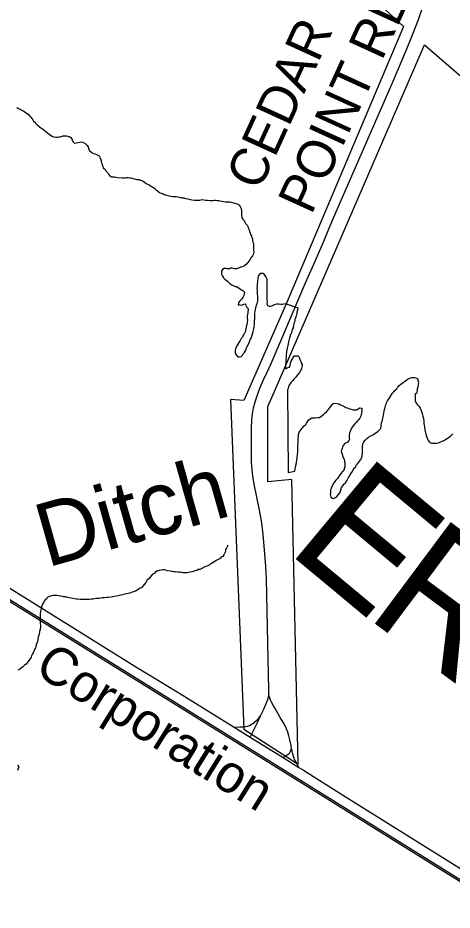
# Model space of a CAD drawing. Extents: x -16.6 to 83, y -37.7 to 22.
# Drawn here: x -5.316 to -4.668, y 16.602 to 17.935 of the extents above; entities that cross this region are included whole.
import ezdxf

# ---------------------------------------------------------------- set-up
doc = ezdxf.new("R2010")
doc.units = 0
for name, color, linetype in [('GM_X_City_Street', 7, 'Continuous'), ('GM_X_Corporation', 7, 'Continuous'), ('GM_X_County_Road_Text', 7, 'Continuous'), ('GM_X_County_Text', 7, 'Continuous'), ('GM_X_Major_Lake', 7, 'Continuous'), ('GM_X_Minor_River', 7, 'Continuous'), ('GM_X_Minor_River_Text', 7, 'Continuous'), ('GM_X_Rail_Line', 7, 'Continuous'), ('GM_X_Rail_Line_Text', 7, 'Continuous'), ('GM_X_US_Route', 7, 'Continuous')]:
    doc.layers.add(name, color=color, linetype=linetype)

msp = doc.modelspace()

# ---------------------------------------------------------------- linework, layer by layer
at = {"layer": 'GM_X_City_Street'}
for points in [[(-4.9414, 16.9231), (-4.9413, 16.9315), (-4.9419, 16.9541), (-4.9429, 17.0007), (-4.9452, 17.0968), (-4.9461, 17.1153), (-4.9484, 17.1464), (-4.9505, 17.168), (-4.9527, 17.1835), (-4.9559, 17.2019), (-4.9636, 17.2384), (-4.9656, 17.2506), (-4.9666, 17.2598), (-4.9672, 17.2722), (-4.9674, 17.3002), (-4.9674, 17.3219), (-4.9667, 17.3343), (-4.9657, 17.3435), (-4.9642, 17.3526), (-4.962, 17.3616), (-4.9582, 17.3733), (-4.955, 17.382), (-4.9501, 17.3934), (-4.9445, 17.4047), (-4.9381, 17.4189), (-4.9222, 17.4561), (-4.887, 17.539), (-4.8745, 17.5673), (-4.862, 17.5957), (-4.8467, 17.6331), (-4.756, 17.8407), (-4.7364, 17.8863), (-4.7258, 17.9122), (-4.7182, 17.9326), (-4.7112, 17.9532)], [(-4.9932, 16.8753), (-4.9849, 16.8756), (-4.9814, 16.8757), (-4.9791, 16.8757), (-4.9761, 16.8761), (-4.9733, 16.8768), (-4.9705, 16.8778), (-4.9679, 16.8791), (-4.9654, 16.8807), (-4.963, 16.8824), (-4.9617, 16.8836), (-4.9594, 16.8857), (-4.9567, 16.8889), (-4.9538, 16.8921), (-4.9491, 16.9022), (-4.9454, 16.9105), (-4.9438, 16.9142), (-4.9425, 16.9182), (-4.9414, 16.9231)], [(-4.8966, 16.8152), (-4.9009, 16.8228), (-4.9025, 16.8257), (-4.9044, 16.8299), (-4.9059, 16.835), (-4.9077, 16.8438), (-4.9081, 16.8459), (-4.9084, 16.8476), (-4.91, 16.8561), (-4.9115, 16.8621), (-4.9133, 16.8679), (-4.9156, 16.8737), (-4.9183, 16.8792), (-4.9244, 16.8899), (-4.9323, 16.9031), (-4.9345, 16.9073), (-4.9375, 16.9126), (-4.9388, 16.9157), (-4.9414, 16.9231)], [(-4.9693, 16.8604), (-4.9589, 16.881), (-4.9538, 16.8921)], [(-4.9203, 16.83), (-4.9156, 16.8327), (-4.914, 16.8337), (-4.9125, 16.8347), (-4.9114, 16.8359), (-4.9107, 16.8366), (-4.9096, 16.8385), (-4.9087, 16.8403), (-4.9082, 16.8422), (-4.9077, 16.8438)]]:
    msp.add_lwpolyline(points, dxfattribs=at)
at = {"layer": 'GM_X_Corporation'}
msp.add_lwpolyline([(-4.8547, 18.0289), (-4.7405, 17.9223), (-4.9153, 17.5087), (-4.9787, 17.3632), (-4.9988, 17.3648), (-4.9789, 16.8722), (-4.8976, 16.8201), (-4.9073, 17.2454), (-4.9431, 17.242), (-4.9428, 17.3545), (-4.9372, 17.3681), (-4.8626, 17.54), (-4.7092, 17.8951), (-4.5926, 17.7942), (-4.5584, 17.8304), (-4.5574, 17.8601), (-4.6354, 17.9463)], dxfattribs=at)
at = {"layer": 'GM_X_Major_Lake'}
for points in [[(-5.3178, 17.8011), (-5.3152, 17.8), (-5.3083, 17.7965), (-5.3057, 17.795), (-5.3034, 17.793), (-5.3011, 17.7911), (-5.2988, 17.7888), (-5.2969, 17.7869), (-5.2954, 17.785), (-5.2939, 17.7827), (-5.2928, 17.7808), (-5.2909, 17.7793), (-5.2894, 17.7774), (-5.2875, 17.7755), (-5.2856, 17.7739), (-5.2837, 17.7724), (-5.2818, 17.7709), (-5.2799, 17.7697), (-5.2765, 17.767), (-5.2746, 17.7655), (-5.2719, 17.7636), (-5.2696, 17.7616), (-5.2674, 17.7597), (-5.2651, 17.7582), (-5.2632, 17.7574), (-5.2594, 17.757), (-5.2571, 17.757), (-5.2552, 17.7574), (-5.2533, 17.7574), (-5.2514, 17.7581), (-5.2487, 17.7589), (-5.2457, 17.7589), (-5.2437, 17.7588), (-5.2418, 17.7585), (-5.2399, 17.7581), (-5.2373, 17.7565), (-5.2358, 17.7542), (-5.235, 17.7519), (-5.2339, 17.75), (-5.2316, 17.7481), (-5.2289, 17.7485), (-5.2213, 17.75), (-5.219, 17.7496), (-5.216, 17.7477), (-5.2133, 17.745), (-5.2115, 17.7423), (-5.2107, 17.74), (-5.2092, 17.7366), (-5.2065, 17.7343), (-5.2046, 17.7331)], [(-5.2046, 17.7331), (-5.2012, 17.732), (-5.1989, 17.7312), (-5.197, 17.73), (-5.1948, 17.7289), (-5.1932, 17.7262), (-5.1929, 17.7243), (-5.1921, 17.722), (-5.1918, 17.7201), (-5.191, 17.7182), (-5.1903, 17.7155), (-5.1895, 17.7132), (-5.1887, 17.7113), (-5.1861, 17.7087), (-5.185, 17.7067), (-5.1819, 17.7037), (-5.1808, 17.7018), (-5.1793, 17.6995), (-5.1762, 17.6976), (-5.174, 17.6976), (-5.1721, 17.6975), (-5.1698, 17.6971), (-5.1675, 17.6964), (-5.1606, 17.696), (-5.1584, 17.6963), (-5.1561, 17.6963), (-5.1538, 17.6967), (-5.1515, 17.6967), (-5.1492, 17.6963), (-5.1473, 17.6959), (-5.145, 17.6955), (-5.1431, 17.6947), (-5.1408, 17.6943), (-5.1389, 17.6939), (-5.137, 17.6935), (-5.1351, 17.6935), (-5.1332, 17.6928), (-5.1313, 17.692), (-5.1294, 17.6912), (-5.1272, 17.6897), (-5.1245, 17.6878), (-5.1203, 17.6858), (-5.1177, 17.6839), (-5.1146, 17.682), (-5.1123, 17.6805), (-5.1101, 17.6789), (-5.1074, 17.6763), (-5.1048, 17.6743), (-5.1021, 17.6732), (-5.1002, 17.6728), (-5.0979, 17.6713), (-5.096, 17.6709), (-5.0941, 17.6701), (-5.0907, 17.6693), (-5.088, 17.6689), (-5.0854, 17.6685), (-5.0823, 17.6685), (-5.08, 17.6685), (-5.0777, 17.6677), (-5.0747, 17.6673), (-5.0717, 17.6665), (-5.0682, 17.6661), (-5.0656, 17.6654), (-5.0625, 17.6646), (-5.0591, 17.6638), (-5.0523, 17.663), (-5.0504, 17.663), (-5.0473, 17.663), (-5.0446, 17.663), (-5.0412, 17.6637), (-5.0385, 17.6633), (-5.0359, 17.6629), (-5.0332, 17.6629), (-5.0298, 17.6625), (-5.0275, 17.6625), (-5.0256, 17.6625), (-5.0233, 17.6629), (-5.021, 17.6628), (-5.0187, 17.6624), (-5.0161, 17.6621), (-5.0142, 17.662), (-5.0119, 17.6613), (-5.0092, 17.6609), (-5.0069, 17.6605), (-5.0047, 17.6601), (-5.0016, 17.6601), (-4.9997, 17.6601), (-4.9978, 17.6597), (-4.9944, 17.6589), (-4.9921, 17.6581), (-4.9894, 17.6573), (-4.9875, 17.6566), (-4.9856, 17.6554), (-4.9841, 17.6535), (-4.9826, 17.6501), (-4.9823, 17.6466), (-4.9823, 17.644), (-4.9823, 17.6398), (-4.9819, 17.6371), (-4.9804, 17.6344), (-4.9785, 17.6322)], [(-4.9785, 17.6322), (-4.9774, 17.6299), (-4.9763, 17.628), (-4.974, 17.6253), (-4.9728, 17.6234), (-4.9717, 17.6203), (-4.971, 17.6184), (-4.9702, 17.6161), (-4.9695, 17.6135), (-4.9687, 17.6115), (-4.9676, 17.6093), (-4.9668, 17.607), (-4.9661, 17.6047), (-4.9657, 17.6024), (-4.9653, 17.6001), (-4.9646, 17.5978), (-4.9646, 17.5955), (-4.9646, 17.5917), (-4.9643, 17.5883), (-4.9639, 17.5852), (-4.9643, 17.5833), (-4.9647, 17.5814), (-4.9658, 17.5795), (-4.9685, 17.5765), (-4.97, 17.5735), (-4.9712, 17.5716), (-4.9727, 17.5697), (-4.9743, 17.5674), (-4.9781, 17.5644), (-4.98, 17.5636), (-4.9834, 17.5625), (-4.9869, 17.561), (-4.9899, 17.5603), (-4.9926, 17.5603), (-4.9964, 17.5611), (-4.999, 17.5611), (-5.0009, 17.5603), (-5.0036, 17.5603), (-5.0055, 17.5607), (-5.0082, 17.5607), (-5.0105, 17.5592), (-5.0124, 17.5566), (-5.0124, 17.5539), (-5.012, 17.552), (-5.0105, 17.549), (-5.009, 17.5467), (-5.0071, 17.5447), (-5.0033, 17.5417), (-5.0014, 17.5398), (-4.9991, 17.5379), (-4.9969, 17.5363), (-4.995, 17.5352), (-4.9916, 17.534), (-4.9896, 17.534), (-4.9843, 17.5302), (-4.9817, 17.5282), (-4.9798, 17.5275), (-4.9779, 17.5252), (-4.9783, 17.5229), (-4.979, 17.5202), (-4.9806, 17.5172), (-4.9825, 17.5149), (-4.9848, 17.5123), (-4.9867, 17.5092), (-4.9875, 17.5066), (-4.9848, 17.5062), (-4.9825, 17.5058), (-4.9803, 17.5069), (-4.9772, 17.5077), (-4.9757, 17.5057), (-4.9746, 17.5031), (-4.9727, 17.5012), (-4.9723, 17.4989), (-4.9727, 17.4966), (-4.9731, 17.4943), (-4.9735, 17.492), (-4.9739, 17.4894), (-4.9739, 17.4863), (-4.9735, 17.4837), (-4.9739, 17.4802), (-4.9743, 17.4772), (-4.9755, 17.4734), (-4.9766, 17.4669), (-4.9782, 17.4631), (-4.9797, 17.4608), (-4.9809, 17.4582), (-4.9828, 17.4559), (-4.9843, 17.4533), (-4.9862, 17.4502), (-4.9878, 17.4476), (-4.9893, 17.4453), (-4.9905, 17.443), (-4.9912, 17.4407), (-4.992, 17.4388), (-4.9916, 17.4339), (-4.9905, 17.4316), (-4.9879, 17.4289), (-4.9852, 17.4285), (-4.9829, 17.4293), (-4.981, 17.4312), (-4.9798, 17.4331)], [(-4.9798, 17.4331), (-4.9779, 17.4353), (-4.9764, 17.4376), (-4.9756, 17.4403), (-4.9748, 17.4422), (-4.9737, 17.4441), (-4.9718, 17.4475), (-4.971, 17.4501), (-4.9698, 17.4528), (-4.9687, 17.4551), (-4.9675, 17.4574), (-4.9668, 17.4596), (-4.9648, 17.4665), (-4.9637, 17.4703), (-4.9633, 17.4729), (-4.9629, 17.4779), (-4.9629, 17.4813), (-4.9628, 17.4832), (-4.9625, 17.4851), (-4.9624, 17.4885), (-4.9624, 17.4904), (-4.9624, 17.4923), (-4.9624, 17.4946), (-4.962, 17.4965), (-4.9616, 17.4992), (-4.9609, 17.5022), (-4.9605, 17.5041), (-4.9597, 17.506), (-4.9589, 17.5083), (-4.9581, 17.5121), (-4.9581, 17.5144), (-4.9581, 17.5194), (-4.9585, 17.5224), (-4.9585, 17.5258), (-4.9584, 17.5285), (-4.9588, 17.5308), (-4.9584, 17.5342), (-4.9584, 17.5376), (-4.958, 17.5395), (-4.958, 17.5422), (-4.9576, 17.5452), (-4.9568, 17.549), (-4.9557, 17.5513), (-4.9534, 17.5536), (-4.9499, 17.5536), (-4.9454, 17.5471), (-4.9447, 17.5452), (-4.9443, 17.5414), (-4.9443, 17.5387), (-4.9447, 17.536), (-4.9447, 17.533), (-4.9447, 17.5303), (-4.9447, 17.528), (-4.9447, 17.5258), (-4.9444, 17.5227), (-4.9444, 17.52), (-4.9444, 17.5174), (-4.9444, 17.514), (-4.9441, 17.5109), (-4.9444, 17.5079), (-4.9437, 17.5052), (-4.941, 17.5044), (-4.9388, 17.5044), (-4.9361, 17.5055), (-4.933, 17.5067), (-4.9296, 17.5078), (-4.9266, 17.5078), (-4.9235, 17.5074), (-4.9216, 17.5074), (-4.9169, 17.5085)], [(-4.9169, 17.5085), (-4.8981, 17.5017), (-4.8988, 17.4983), (-4.8996, 17.4956), (-4.8996, 17.4937), (-4.9003, 17.491), (-4.9014, 17.4887), (-4.9018, 17.4865), (-4.9025, 17.4846), (-4.9029, 17.4819), (-4.9036, 17.48), (-4.904, 17.4781), (-4.9047, 17.4758), (-4.9054, 17.472), (-4.9069, 17.4693), (-4.9073, 17.467), (-4.9084, 17.4632), (-4.9095, 17.4613), (-4.9099, 17.459), (-4.9106, 17.4571), (-4.911, 17.4552), (-4.9117, 17.4529), (-4.9124, 17.451), (-4.9128, 17.4483), (-4.9131, 17.4457), (-4.9139, 17.4438), (-4.9142, 17.4415), (-4.9146, 17.4388), (-4.915, 17.4369), (-4.9157, 17.4304), (-4.9163, 17.4221), (-4.9166, 17.4152), (-4.9166, 17.4107), (-4.9128, 17.4126), (-4.9105, 17.413), (-4.9098, 17.4161), (-4.9091, 17.4191), (-4.908, 17.4222), (-4.9069, 17.4248), (-4.9054, 17.4279), (-4.9031, 17.4302), (-4.9005, 17.4302), (-4.8982, 17.4299), (-4.8963, 17.428), (-4.8951, 17.4249), (-4.8939, 17.4219), (-4.8931, 17.4196), (-4.892, 17.4174), (-4.892, 17.4155), (-4.8923, 17.4136), (-4.893, 17.4105), (-4.8945, 17.4071), (-4.8957, 17.4052), (-4.8983, 17.4021), (-4.9002, 17.3998), (-4.9017, 17.3979), (-4.9039, 17.3956), (-4.9062, 17.3929), (-4.9084, 17.3906), (-4.9103, 17.3879), (-4.9122, 17.3845), (-4.9129, 17.3814), (-4.9136, 17.3795), (-4.9128, 17.2557)], [(-4.8341, 17.2541), (-4.8364, 17.251), (-4.839, 17.2468), (-4.8416, 17.2441), (-4.8443, 17.2403), (-4.8473, 17.2349), (-4.8484, 17.2319), (-4.8495, 17.23), (-4.8494, 17.225), (-4.8498, 17.2227), (-4.849, 17.2189), (-4.8467, 17.2174), (-4.8448, 17.2171), (-4.8418, 17.2182), (-4.8399, 17.2198), (-4.8376, 17.2229), (-4.8354, 17.2252), (-4.8343, 17.2278), (-4.8328, 17.2335), (-4.8309, 17.2358), (-4.8294, 17.2385), (-4.8272, 17.2404), (-4.8253, 17.2435), (-4.8242, 17.2454), (-4.8227, 17.2481), (-4.8212, 17.2504), (-4.8201, 17.2527), (-4.8182, 17.2553), (-4.8156, 17.2596), (-4.8141, 17.2622), (-4.8118, 17.2645), (-4.8111, 17.2668), (-4.8092, 17.2687), (-4.8077, 17.2707), (-4.8062, 17.2726), (-4.8047, 17.2749), (-4.8028, 17.2783), (-4.8021, 17.2806), (-4.8018, 17.2852), (-4.8018, 17.2878), (-4.8018, 17.2901), (-4.8015, 17.2931), (-4.8011, 17.2985), (-4.8, 17.3008), (-4.7982, 17.3038), (-4.7951, 17.3065), (-4.7925, 17.3084), (-4.7891, 17.3107), (-4.7853, 17.3127), (-4.7831, 17.3142), (-4.7812, 17.3158), (-4.7789, 17.3173), (-4.777, 17.3192), (-4.7744, 17.3215), (-4.7733, 17.3299), (-4.7719, 17.3341), (-4.7711, 17.3368), (-4.7708, 17.3394), (-4.7704, 17.3413), (-4.7693, 17.3474), (-4.7686, 17.3501), (-4.7679, 17.3531), (-4.7671, 17.3558), (-4.7664, 17.3581), (-4.7656, 17.36), (-4.7642, 17.3631), (-4.763, 17.365), (-4.7608, 17.368), (-4.7574, 17.3738), (-4.7548, 17.3765), (-4.7529, 17.3788), (-4.7506, 17.3807), (-4.7495, 17.3826), (-4.7469, 17.3857), (-4.7443, 17.3876), (-4.7424, 17.3891), (-4.7405, 17.391), (-4.7375, 17.393), (-4.7348, 17.3949), (-4.7318, 17.3964), (-4.7299, 17.3972), (-4.728, 17.398), (-4.7257, 17.398), (-4.7238, 17.398), (-4.7219, 17.3973), (-4.7196, 17.3962), (-4.7181, 17.3909), (-4.7184, 17.3875), (-4.7191, 17.3833), (-4.7199, 17.381), (-4.7202, 17.3783), (-4.7213, 17.3741), (-4.7232, 17.3733), (-4.7231, 17.3642), (-4.7231, 17.3623), (-4.7212, 17.3589), (-4.7196, 17.357), (-4.7173, 17.3544), (-4.7154, 17.3521), (-4.7139, 17.3487), (-4.7127, 17.3442)], [(-4.9128, 17.2557), (-4.9026, 17.258), (-4.9022, 17.2614), (-4.9015, 17.2644), (-4.9008, 17.2679), (-4.9, 17.2713), (-4.8997, 17.274), (-4.8993, 17.2766), (-4.8986, 17.2831), (-4.8983, 17.2861), (-4.8983, 17.2888), (-4.898, 17.2922), (-4.898, 17.2957), (-4.8977, 17.2995), (-4.8977, 17.3025), (-4.8977, 17.3063), (-4.8974, 17.3105), (-4.897, 17.3128), (-4.8963, 17.3162), (-4.8948, 17.3181), (-4.8918, 17.3223), (-4.8888, 17.3254), (-4.8865, 17.3277), (-4.8854, 17.3296), (-4.882, 17.3346), (-4.8798, 17.3361), (-4.8771, 17.3373), (-4.873, 17.3377), (-4.8684, 17.3378), (-4.8657, 17.3382), (-4.862, 17.3409), (-4.8601, 17.3424), (-4.8578, 17.3447), (-4.8556, 17.3466), (-4.8529, 17.3497), (-4.8503, 17.3524), (-4.8488, 17.3543), (-4.8469, 17.357), (-4.8454, 17.3589), (-4.8424, 17.3593), (-4.8397, 17.3589), (-4.8367, 17.3582), (-4.8344, 17.3571), (-4.8321, 17.356), (-4.8302, 17.3548), (-4.8283, 17.3537), (-4.8264, 17.353), (-4.8229, 17.3519), (-4.821, 17.3511), (-4.8187, 17.3504), (-4.8157, 17.3497), (-4.813, 17.3493), (-4.8104, 17.3497), (-4.8055, 17.3524), (-4.8028, 17.3517), (-4.8028, 17.3479), (-4.8031, 17.3448), (-4.8042, 17.3399), (-4.8057, 17.3372), (-4.8072, 17.3349), (-4.8091, 17.333), (-4.811, 17.3307), (-4.8128, 17.3288), (-4.8158, 17.3257), (-4.8181, 17.3223), (-4.8192, 17.32), (-4.8203, 17.3173), (-4.8211, 17.315), (-4.8214, 17.3112), (-4.8214, 17.3078), (-4.8213, 17.3055), (-4.8221, 17.3036), (-4.8243, 17.3005), (-4.8274, 17.2994), (-4.8311, 17.2959), (-4.8322, 17.2917), (-4.833, 17.2894), (-4.8333, 17.2871), (-4.8321, 17.283), (-4.831, 17.2799), (-4.8294, 17.2761), (-4.8286, 17.2743), (-4.8282, 17.2678), (-4.8282, 17.264), (-4.8289, 17.2621), (-4.8293, 17.2602), (-4.8315, 17.2571), (-4.8341, 17.2541)], [(-4.7127, 17.3442), (-4.7115, 17.34), (-4.7107, 17.3366), (-4.7103, 17.3324), (-4.7099, 17.329), (-4.7095, 17.3263), (-4.7091, 17.3237), (-4.7086, 17.3203), (-4.7082, 17.3172), (-4.7078, 17.3153), (-4.7071, 17.313), (-4.7059, 17.3096), (-4.7051, 17.307), (-4.7035, 17.3036), (-4.7009, 17.3006), (-4.6986, 17.2998), (-4.6951, 17.2995), (-4.6929, 17.2995), (-4.6906, 17.2995), (-4.6883, 17.3003), (-4.6838, 17.3019), (-4.68, 17.3038), (-4.6762, 17.3061), (-4.6724, 17.3084), (-4.6698, 17.3104), (-4.6668, 17.3134)]]:
    msp.add_lwpolyline(points, dxfattribs=at)
at = {"layer": 'GM_X_Minor_River'}
for points in [[(-5.0025, 17.1473), (-5.0037, 17.1446), (-5.0048, 17.1427), (-5.006, 17.1408), (-5.0064, 17.1378), (-5.0079, 17.1347), (-5.0087, 17.1328), (-5.0102, 17.1302), (-5.0125, 17.1294), (-5.014, 17.1272), (-5.0171, 17.1257), (-5.0201, 17.1242), (-5.0224, 17.1226), (-5.0244, 17.1215), (-5.027, 17.1196), (-5.0289, 17.1189), (-5.0312, 17.1166), (-5.0343, 17.1159), (-5.037, 17.1147), (-5.0415, 17.1121), (-5.0446, 17.111), (-5.0469, 17.1106), (-5.0488, 17.1095), (-5.0518, 17.1087), (-5.056, 17.1072), (-5.0602, 17.1069), (-5.0633, 17.1061), (-5.0667, 17.1061), (-5.0694, 17.1061), (-5.0713, 17.1065), (-5.0732, 17.1065), (-5.0755, 17.1069), (-5.0781, 17.107), (-5.0815, 17.1074), (-5.0838, 17.1074), (-5.0861, 17.1078), (-5.0888, 17.1085), (-5.0926, 17.1089), (-5.0952, 17.1101), (-5.0975, 17.1105), (-5.0994, 17.1105), (-5.1021, 17.1101), (-5.1051, 17.1094), (-5.1078, 17.1086), (-5.1097, 17.1083), (-5.1128, 17.1049), (-5.1158, 17.1034), (-5.1197, 17.0977), (-5.1235, 17.0943), (-5.1254, 17.0916), (-5.1273, 17.089), (-5.13, 17.0855), (-5.1319, 17.0836), (-5.1338, 17.0829), (-5.1407, 17.0787), (-5.1441, 17.0776), (-5.1491, 17.0757), (-5.1541, 17.0743), (-5.1579, 17.0735), (-5.1598, 17.0731), (-5.1666, 17.0713), (-5.172, 17.0705), (-5.1743, 17.0702), (-5.1811, 17.0691), (-5.1834, 17.0691), (-5.1868, 17.0687), (-5.1887, 17.0683), (-5.1906, 17.0684), (-5.1926, 17.068), (-5.1948, 17.0676), (-5.1975, 17.0676), (-5.1994, 17.0673), (-5.2044, 17.0665), (-5.2063, 17.0665), (-5.2097, 17.0662), (-5.212, 17.0662), (-5.2139, 17.0662), (-5.2158, 17.0662), (-5.2185, 17.0662), (-5.2226, 17.0662), (-5.2268, 17.0663), (-5.2287, 17.0667), (-5.2322, 17.0671), (-5.2341, 17.0675), (-5.2367, 17.0678), (-5.2421, 17.069), (-5.2451, 17.0698), (-5.2474, 17.0702), (-5.2493, 17.0706), (-5.2527, 17.071), (-5.2546, 17.0714), (-5.258, 17.0718), (-5.2615, 17.0718), (-5.2634, 17.0718), (-5.2664, 17.0714), (-5.2699, 17.0699), (-5.2725, 17.0692), (-5.2737, 17.0665), (-5.276, 17.065), (-5.2779, 17.0616), (-5.2794, 17.0589)], [(-5.2794, 17.0589), (-5.2806, 17.0567), (-5.2817, 17.0532), (-5.2821, 17.0502), (-5.2825, 17.0483), (-5.2829, 17.0449), (-5.2829, 17.0422), (-5.2829, 17.0392), (-5.283, 17.0361), (-5.283, 17.0327), (-5.283, 17.03), (-5.2826, 17.0274), (-5.2826, 17.0255), (-5.283, 17.0213), (-5.2838, 17.0182), (-5.2846, 17.014), (-5.2858, 17.0099), (-5.2865, 17.0064), (-5.2869, 17.0034), (-5.2881, 17.0007), (-5.2889, 16.9981), (-5.2896, 16.9958), (-5.29, 16.9939), (-5.2912, 16.9912), (-5.2931, 16.9871), (-5.2943, 16.9848), (-5.2958, 16.9818), (-5.2966, 16.9799), (-5.2985, 16.9768), (-5.3008, 16.9734), (-5.3023, 16.9715), (-5.3038, 16.9692), (-5.3065, 16.9677), (-5.3092, 16.9651), (-5.3111, 16.9636), (-5.3138, 16.9613), (-5.3165, 16.9602)], [(-5.3168, 16.8182), (-5.3149, 16.8159), (-5.3168, 16.8106)]]:
    msp.add_lwpolyline(points, dxfattribs=at)
at = {"layer": 'GM_X_Rail_Line'}
for points in [[(-6.7374, 17.9394), (-6.5929, 17.8493), (-6.4725, 17.7747), (-6.349, 17.6978), (-6.1177, 17.554), (-5.985, 17.4715), (-5.8836, 17.4087), (-5.7041, 17.2967), (-5.5357, 17.1925), (-5.3813, 17.0958), (-5.0301, 16.8778), (-4.8458, 16.7632), (-4.6798, 16.6595), (-4.4668, 16.5275), (-4.4368, 16.5088), (-4.2879, 16.4162), (-4.0253, 16.2531), (-3.844, 16.14), (-3.5024, 15.9278)], [(-6.7361, 17.9413), (-6.5916, 17.8513), (-6.4712, 17.7767), (-6.3478, 17.6998), (-6.1164, 17.556), (-5.9838, 17.4735), (-5.8823, 17.4106), (-5.7029, 17.2987), (-5.5345, 17.1944), (-5.38, 17.0978), (-5.0288, 16.8798), (-4.8446, 16.7652), (-4.6785, 16.6614), (-4.4656, 16.5295), (-4.4356, 16.5108), (-4.2867, 16.4181), (-4.0241, 16.2551), (-3.8427, 16.142), (-3.5012, 15.9298)]]:
    msp.add_lwpolyline(points, dxfattribs=at)
at = {"layer": 'GM_X_US_Route'}
msp.add_lwpolyline([(-6.6724, 17.9189), (-6.4249, 17.7647), (-6.3352, 17.709), (-6.0886, 17.5556), (-5.6678, 17.2937), (-5.4329, 17.1478), (-5.3526, 17.0978), (-5.1374, 16.9641), (-5.1154, 16.9505), (-5.0694, 16.9227), (-4.9932, 16.8753), (-4.9815, 16.868), (-4.9693, 16.8604), (-4.9203, 16.83), (-4.8966, 16.8152), (-4.8896, 16.8109), (-4.8261, 16.7708), (-4.662, 16.6682), (-4.576, 16.6123), (-4.5625, 16.6048), (-4.5513, 16.5997), (-4.5396, 16.5957), (-4.5276, 16.593), (-4.5163, 16.5916)], dxfattribs=at)

# ---------------------------------------------------------------- texts
at = {"layer": 'GM_X_County_Road_Text'}
for s, p in [('POINT RD', (-4.8781, 17.6395)), ('CEDAR ', (-4.9556, 17.675))]:
    msp.add_text(s, height=0.05682, rotation=65.44, dxfattribs=at).set_placement(p)
at = {"layer": 'GM_X_County_Text'}
for s, rotation, p in [('E', 320.2028, (-4.9174, 17.1399)), ('R', 323.2907, (-4.7998, 17.0423))]:
    msp.add_text(s, height=0.1894, rotation=rotation, dxfattribs=at).set_placement(p)
at = {"layer": 'GM_X_Minor_River_Text'}
msp.add_text('Ditch', height=0.09475, rotation=15.7845, dxfattribs=at).set_placement((-5.273, 17.1135))
at = {"layer": 'GM_X_Rail_Line_Text'}
msp.add_text('Corporation', height=0.056629, rotation=328.1411, dxfattribs=at).set_placement((-5.2936, 16.9565))

doc.saveas('drawing.dxf')
